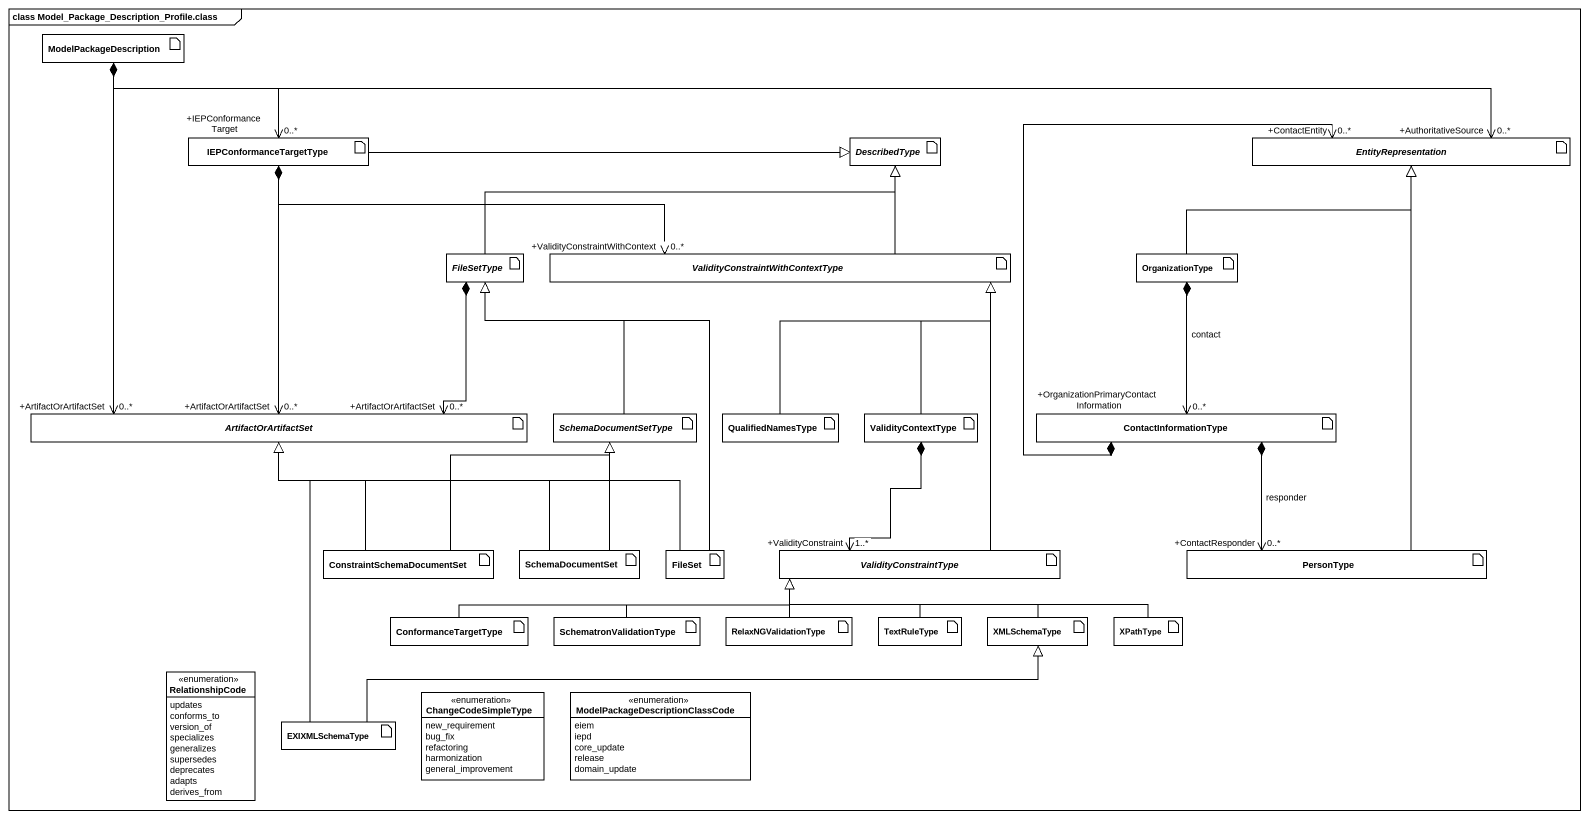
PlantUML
@startuml
mainframe class Model_Package_Description_Profile.class
allowmixing
hide circle
hide empty members
artifact ModelPackageDescription
artifact IEPConformanceTargetType
artifact DescribedType
artifact EntityRepresentation
artifact FileSetType
artifact "ValidityConstraintWithContextType" as ValidityConstraintWithContex
artifact OrganizationType
artifact ArtifactOrArtifactSet
artifact SchemaDocumentSetType
artifact QualifiedNamesType
artifact ValidityContextType
artifact ContactInformationType
artifact ConstraintSchemaDocumentSet
artifact SchemaDocumentSet
artifact FileSet
artifact ValidityConstraintType
artifact PersonType
artifact ConformanceTargetType
artifact SchematronValidationType
artifact RelaxNGValidationType
artifact TextRuleType
artifact XMLSchemaType
artifact XPathType
enum RelationshipCode {
  updates
  conforms_to
  version_of
  specializes
  generalizes
  supersedes
  deprecates
  adapts
  derives_from
}
enum ChangeCodeSimpleType {
  new_requirement
  bug_fix
  refactoring
  harmonization
  general_improvement
}
enum "ModelPackageDescriptionClassCode" as ModelPackageDescriptionClass {
  eiem
  iepd
  core_update
  release
  domain_update
}
artifact EXIXMLSchemaType
IEPConformanceTargetType "+IEPConformanceTarget\n0..*" <-up-* ModelPackageDescription
IEPConformanceTargetType -right-|> DescribedType
EntityRepresentation "+AuthoritativeSource\n0..*" <-left-* ModelPackageDescription
EntityRepresentation "+ContactEntity\n0..*" <--* ContactInformationType
FileSetType -right-|> DescribedType
ValidityConstraintWithContex "+ValidityConstraintWithContext\n0..*" <-left-* IEPConformanceTargetType
ValidityConstraintWithContex -up-|> DescribedType
OrganizationType -right-|> EntityRepresentation
ArtifactOrArtifactSet "+ArtifactOrArtifactSet\n0..*" <-up-* ModelPackageDescription
ArtifactOrArtifactSet "+ArtifactOrArtifactSet\n0..*" <-up-* IEPConformanceTargetType
ArtifactOrArtifactSet "+ArtifactOrArtifactSet\n0..*" <-up-* FileSetType
SchemaDocumentSetType -up-|> FileSetType
QualifiedNamesType -up-|> ValidityConstraintWithContex
ValidityContextType -up-|> ValidityConstraintWithContex
ContactInformationType "+OrganizationPrimaryContactInformation\n0..*" <-up-* OrganizationType : contact
ConstraintSchemaDocumentSet -up-|> ArtifactOrArtifactSet
ConstraintSchemaDocumentSet -up-|> SchemaDocumentSetType
SchemaDocumentSet -left-|> ArtifactOrArtifactSet
SchemaDocumentSet -up-|> SchemaDocumentSetType
FileSet -up-|> FileSetType
FileSet -left-|> ArtifactOrArtifactSet
ValidityConstraintType -up-|> ValidityConstraintWithContex
ValidityConstraintType "+ValidityConstraint\n1..*" <-up-* ValidityContextType
PersonType -up-|> EntityRepresentation
PersonType "+ContactResponder\n0..*" <-up-* ContactInformationType : responder
ConformanceTargetType -right-|> ValidityConstraintType
SchematronValidationType -right-|> ValidityConstraintType
RelaxNGValidationType -right-|> ValidityConstraintType
TextRuleType -up-|> ValidityConstraintType
XMLSchemaType -left-|> ValidityConstraintType
XPathType -left-|> ValidityConstraintType
EXIXMLSchemaType -up-|> ArtifactOrArtifactSet
EXIXMLSchemaType -right-|> XMLSchemaType
@enduml
